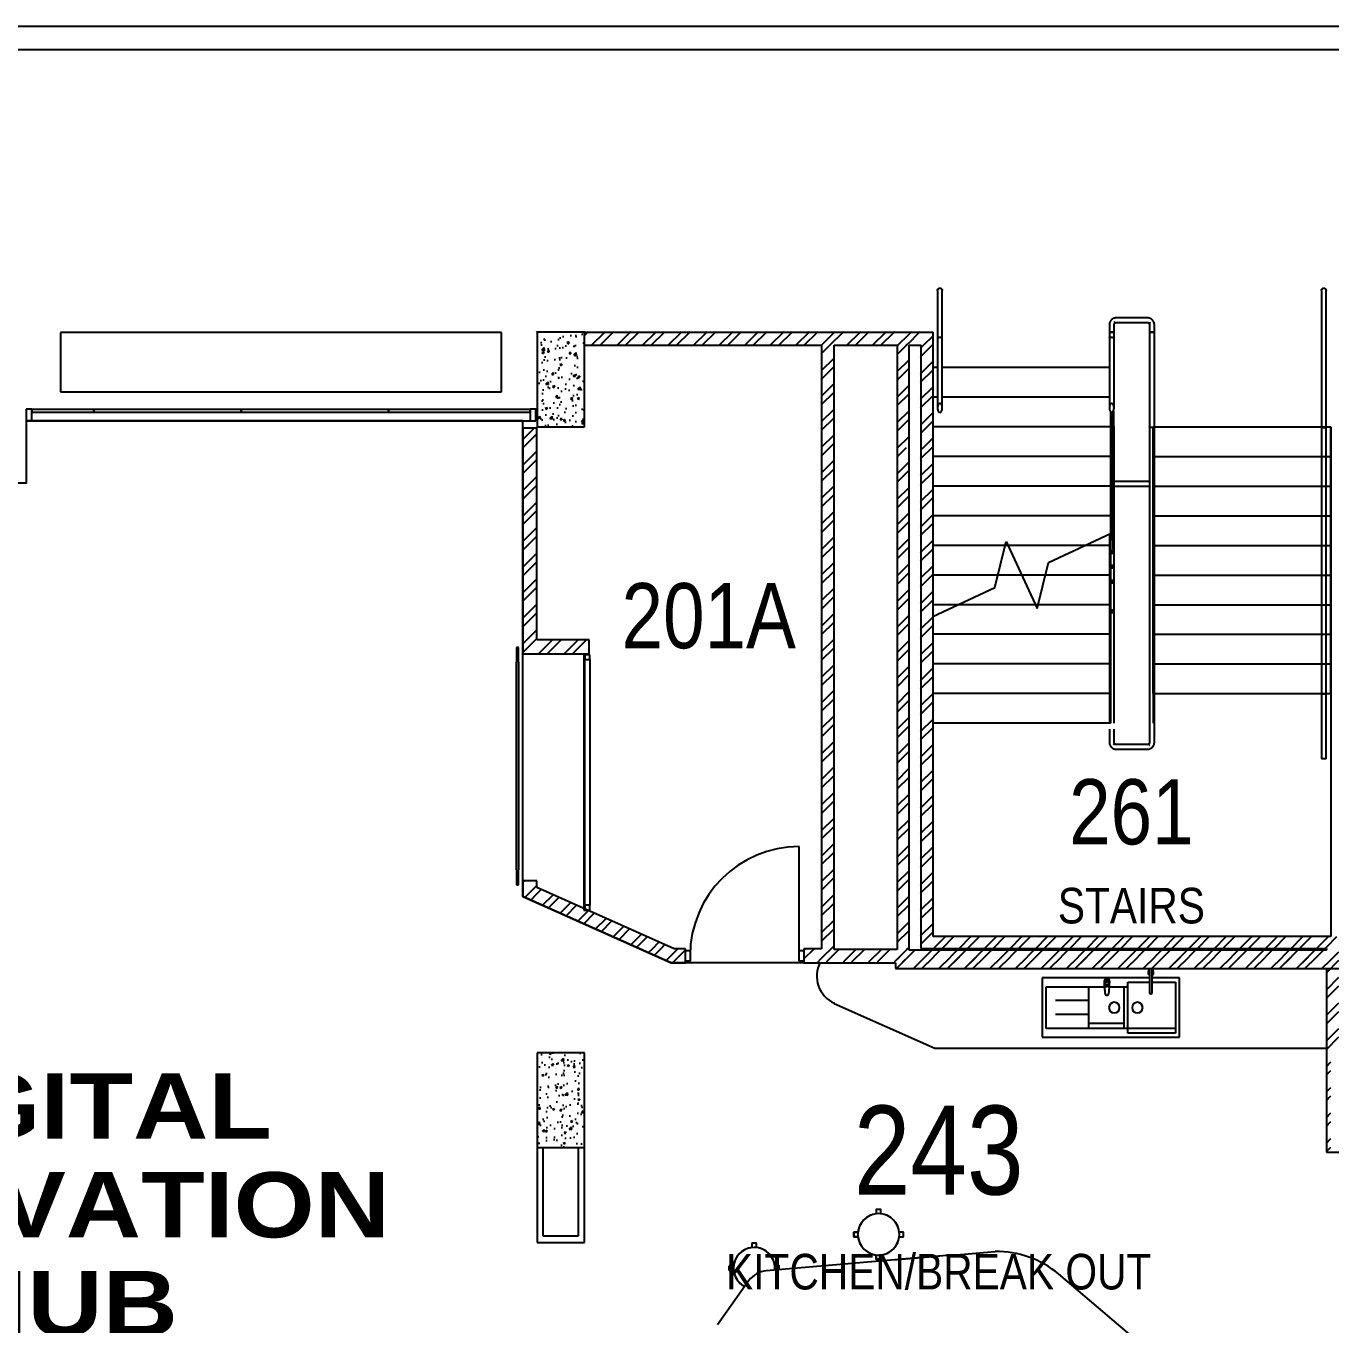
# Model space of a CAD drawing. Extents: x 6433 to 75181, y -2986 to 56414.
# Drawn here: x 28351 to 39363, y 42989 to 53944 of the extents above; entities that cross this region are included whole.
import ezdxf

# ---------------------------------------------------------------- set-up
doc = ezdxf.new("R2010")
doc.units = 0
doc.header["$MEASUREMENT"] = 0
for name, color, linetype in [('A-Column__Concrete', 7, 'CONTINUOUS'), ('A-Door', 160, 'CONTINUOUS'), ('A-Furniture', 252, 'CONTINUOUS'), ('A-General', 1, 'CONTINUOUS'), ('A-Hatch__Brick', 2, 'CONTINUOUS'), ('A-Hatch__Concrete', 252, 'CONTINUOUS'), ('A-Joinery__Built-In', 2, 'CONTINUOUS'), ('A-Stairs', 4, 'CONTINUOUS'), ('A-Text__Primary Room', 6, 'CONTINUOUS'), ('A-Wall__Brick', 6, 'CONTINUOUS'), ('A-Wall__Stud', 90, 'CONTINUOUS'), ('A-Window', 4, 'CONTINUOUS'), ('H-Fixtures__Sink', 4, 'CONTINUOUS')]:
    doc.layers.add(name, color=color, linetype=linetype)
doc.styles.add('Arial Narrow', font='ARIALN.TTF', dxfattribs={"height": 750})
doc.styles.add('MtXpl_Arial_Black', font='')
doc.styles.get('MtXpl_Arial_Black').set_extended_font_data('Arial Black')
pattern_1 = [(45, (8381.06, 65736.02), (-107.7631, 107.7631), []), (45, (8452.9, 65736.02), (-107.7631, 107.7631), [])]
pattern_2 = [(50, (8381.06, 65736.02), (182.1847, -15.9391), [19.05, -209.55]), (355, (8381.06, 65736.02), (-35.2434, 191.0568), [15.24, -167.6406]), (100.45144, (8396.24, 65734.7), (146.9412, 175.11775), [16.19, -178.0902]), (46.1842, (8381.06, 65786.82), (271.079, -42.0423), [28.575, -314.325]), (96.6356, (8403.65, 65783.32), (237.4041, 247.4261), [24.285, -267.1356]), (351.1842, (8381.06, 65786.82), (237.4041, 247.4261), [22.86, -251.4597]), (21, (8406.46, 65774.12), (151.6144, -102.2652), [19.05, -209.55]), (326, (8406.46, 65774.12), (61.802, 184.188), [15.24, -167.64]), (71.45144, (8419.1, 65765.6), (213.4164, 81.9228), [16.19, -178.0899]), (37.5, (8381.06, 65736.02), (3.0886, 84.55504), [0, -165.608, 0, -170.18, 0, -168.275]), (7.5, (8381.06, 65736.02), (66.81966, 100.18057), [0, -97.028, 0, -161.798, 0, -64.135]), (327.5, (8324.416, 65736.02), (135.5906, -5.72874), [0, -63.5, 0, -198.12, 0, -262.89]), (317.5, (8299.02, 65736.02), (148.1292, 25.4265), [0, -82.55, 0, -131.572, 0, -186.69])]

msp = doc.modelspace()

# ---------------------------------------------------------------- hatches: boundary and pattern name
at = {"layer": 'A-Hatch__Brick'}
h = msp.add_hatch(dxfattribs=at)
h.set_pattern_fill('ANSI32', color=256, scale=16, style=0)
h.set_pattern_definition(pattern_1)
h.paths.add_polyline_path([(36003, 51369), (32651, 51369), (32651, 51364), (36003, 51364)])
h = msp.add_hatch(dxfattribs=at)
h.set_pattern_fill('ANSI32', color=256, scale=16, style=0)
h.set_pattern_definition(pattern_1)
h.paths.add_polyline_path([(35800, 51364), (33063, 51364), (33063, 51252), (35800, 51252), (35800, 51357)])
h = msp.add_hatch(dxfattribs=at)
h.set_pattern_fill('ANSI32', color=256, scale=16, style=0)
h.set_pattern_definition(pattern_1)
h.paths.add_polyline_path([(36005, 51357), (35800, 51357), (35800, 51252), (36005, 51252), (36005, 51270)])
h = msp.add_hatch(dxfattribs=at)
h.set_pattern_fill('ANSI32', color=256, scale=16, style=0)
h.set_pattern_definition(pattern_1)
h.paths.add_polyline_path([(35170, 46050), (35170, 51252), (35065, 51252), (35065, 46050), (35069, 46050)])
h = msp.add_hatch(dxfattribs=at)
h.set_pattern_fill('ANSI32', color=256, scale=16, style=0)
h.set_pattern_definition(pattern_1)
h.paths.add_polyline_path([(35803, 46244), (35801, 50311), (35796, 50314), (35783, 50334), (35777, 50351), (35775, 50364), (35781, 50389), (35785, 50399), (35803, 50425), (35803, 51252), (35800, 51252), (35703, 51252), (35703, 46155), (35803, 46155)])
h = msp.add_hatch(dxfattribs=at)
h.set_pattern_fill('ANSI32', color=256, scale=16, style=0)
h.set_pattern_definition(pattern_1)
h.paths.add_polyline_path([(36005, 46264), (36005, 48965), (36003, 48964), (36003, 49064), (36005, 49064), (36005, 51252), (35900, 51252), (35901, 50405), (35906, 50399), (35914, 50377), (35915, 50364), (35910, 50339), (35901, 50323), (35900, 50322), (35900, 46264), (35905, 46264)])
h = msp.add_hatch(dxfattribs=at)
h.set_pattern_fill('ANSI32', color=256, scale=16, style=0)
h.set_pattern_definition(pattern_1)
h.paths.add_polyline_path([(32662, 50553), (32544, 50553), (32544, 48650), (32662, 48650), (32662, 48768)])
h.paths.add_polyline_path([(32662, 46678), (32662, 46735), (32544, 46735), (32544, 46601), (32662, 46549)])
h = msp.add_hatch(dxfattribs=at)
h.set_pattern_fill('ANSI32', color=256, scale=16, style=0)
h.set_pattern_definition(pattern_1)
h.paths.add_polyline_path([(33104, 48768), (32662, 48768), (32662, 48650), (33104, 48650), (33104, 48757)])
h = msp.add_hatch(dxfattribs=at)
h.set_pattern_fill('ANSI32', color=256, scale=16, style=0)
h.set_pattern_definition(pattern_1)
h.paths.add_polyline_path([(33821, 46162), (32662, 46678), (32662, 46549), (33531, 46162), (33562, 46162)])
h = msp.add_hatch(dxfattribs=at)
h.set_pattern_fill('ANSI32', color=256, scale=16, style=0)
h.set_pattern_definition(pattern_1)
h.paths.add_polyline_path([(39325, 46264), (35905, 46264), (35905, 46164), (39325, 46164), (39325, 46244)])
h = msp.add_hatch(dxfattribs=at)
h.set_pattern_fill('ANSI32', color=256, scale=16, style=0)
h.set_pattern_definition(pattern_1)
h.paths.add_polyline_path([(39430, 46264), (39325, 46264), (39325, 44446), (39430, 44446), (39430, 44484), (39363, 44484), (39363, 45284), (39430, 45284), (39430, 46244)])
h = msp.add_hatch(dxfattribs=at)
h.set_pattern_fill('ANSI32', color=256, scale=16, style=0)
h.set_pattern_definition(pattern_1)
h.paths.add_polyline_path([(35065, 46162), (34915, 46162), (34915, 46044), (35065, 46044), (35065, 46050)])
h.paths.add_polyline_path([(33915, 46044), (33915, 46162), (33531, 46162), (33796, 46044)])
h = msp.add_hatch(dxfattribs=at)
h.set_pattern_fill('ANSI32', color=256, scale=16, style=0)
h.set_pattern_definition(pattern_1)
h.paths.add_polyline_path([(35803, 46155), (35170, 46155), (35170, 46050), (35803, 46050), (35803, 46149)])
h = msp.add_hatch(dxfattribs=at)
h.set_pattern_fill('ANSI32', color=256, scale=16, style=0)
h.set_pattern_definition(pattern_1)
h.paths.add_polyline_path([(39325, 46044), (39325, 46149), (35803, 46149), (35803, 46044), (39214, 46044)])
h = msp.add_hatch(dxfattribs=at)
h.set_pattern_fill('ANSI32', color=256, scale=16, style=0)
h.set_pattern_definition(pattern_1)
h.paths.add_polyline_path([(39363, 46094), (35689, 46094), (35689, 45994), (39363, 45994)])
at = {"layer": 'A-Hatch__Concrete'}
h = msp.add_hatch(dxfattribs=at)
h.set_pattern_fill('AR-CONC', color=256, style=0)
h.set_pattern_definition(pattern_2)
h.paths.add_polyline_path([(33063, 50564), (33063, 51364), (32663, 51364), (32663, 50564)])
h = msp.add_hatch(dxfattribs=at)
h.set_pattern_fill('AR-CONC', color=256, style=0)
h.set_pattern_definition(pattern_2)
h.paths.add_polyline_path([(33063, 44484), (33063, 45284), (32663, 45284), (32663, 44484)])
at = {"layer": 'A-Stairs'}
msp.add_hatch(color=256, dxfattribs=at).paths.add_polyline_path([(37523, 50374), (37523, 50394), (37503, 50394), (37503, 50374)])

# ---------------------------------------------------------------- linework, layer by layer
at = {"layer": 'A-Column__Concrete'}
for p, q in [((33063, 51364), (32663, 51364)), ((32663, 51364), (32663, 50564)), ((33063, 51364), (32663, 51364)), ((32663, 51364), (32663, 50564)), ((33063, 50564), (33063, 51364)), ((33063, 50564), (33063, 51364)), ((32663, 50564), (33063, 50564)), ((32663, 50564), (33063, 50564)), ((33063, 45284), (32663, 45284)), ((32663, 45284), (32663, 44484)), ((33063, 44484), (33063, 45284)), ((32663, 44484), (33063, 44484))]:
    msp.add_line(p, q, dxfattribs=at)
at = {"layer": 'A-Door'}
for p, q in [((34875, 46104), (34875, 47024)), ((33915, 46148), (33955, 46148)), ((33955, 46148), (33955, 46058)), ((34875, 46148), (34915, 46148)), ((34875, 46058), (34875, 46148)), ((33955, 46058), (33915, 46058)), ((34915, 46058), (34875, 46058))]:
    msp.add_line(p, q, dxfattribs=at)
at = {"layer": 'A-Door', "flags": 128}
msp.add_lwpolyline([(34915, 46044), (33796, 46044), (32544, 46601), (32544, 50614), (28351, 50614), (28351, 50089), (27279, 50089), (23480, 43905), (23684, 42748), (24438, 42745), (24556, 42748, 0.12836), (25465, 39589, 0.094896), (27087, 37756, 0.121017), (29926, 36501)], format="xyb", dxfattribs=at)
at = {"layer": 'A-Door'}
msp.add_arc((34875, 46104), 920, 90, 180, dxfattribs=at)
at = {"layer": 'A-Furniture'}
for p, q in [((28642, 51359), (28642, 50859)), ((32363, 51359), (28642, 51359)), ((32363, 50859), (32363, 51359)), ((28642, 50859), (32363, 50859)), ((35566, 43962), (35526, 43962)), ((35526, 43962), (35526, 43926)), ((35526, 43960), (35526, 43926)), ((35564, 43962), (35528, 43962)), ((35566, 43926), (35566, 43962)), ((35566, 43926), (35566, 43960)), ((35372, 43772), (35336, 43772)), ((35336, 43772), (35336, 43732)), ((35336, 43734), (35336, 43770)), ((35336, 43732), (35372, 43732)), ((35338, 43772), (35372, 43772)), ((35372, 43732), (35338, 43732)), ((35756, 43772), (35719, 43772)), ((35753, 43772), (35719, 43772)), ((35719, 43732), (35756, 43732)), ((35719, 43732), (35753, 43732)), ((35755, 43734), (35755, 43770)), ((35756, 43732), (35756, 43772)), ((34516, 43677), (34476, 43677)), ((34476, 43677), (34476, 43641)), ((34476, 43675), (34476, 43641)), ((34514, 43677), (34478, 43677)), ((34516, 43641), (34516, 43677)), ((34516, 43641), (34516, 43675)), ((35526, 43578), (35526, 43542)), ((35526, 43544), (35526, 43578)), ((35526, 43542), (35566, 43542)), ((35564, 43542), (35528, 43542)), ((35566, 43542), (35566, 43578)), ((35566, 43578), (35566, 43544)), ((34322, 43487), (34286, 43487)), ((34286, 43487), (34286, 43447)), ((34286, 43449), (34286, 43485)), ((34286, 43447), (34322, 43447)), ((34288, 43487), (34322, 43487)), ((34322, 43447), (34288, 43447)), ((34706, 43487), (34670, 43487)), ((34704, 43487), (34670, 43487)), ((34706, 43455), (34706, 43487)), ((34706, 43455), (34706, 43485))]:
    msp.add_line(p, q, dxfattribs=at)
for centre, radius, start, end in [((35528, 43960), 2, 90, 180), ((35564, 43960), 2, 0, 90), ((35546, 43752), 175, 90, 270), ((35546, 43752), 175, 96.5624, 173.4485), ((35546, 43752), 175, 270, 90), ((35546, 43752), 175, 6.5624, 83.4376), ((35338, 43770), 2, 90, 180), ((35338, 43734), 2, 180, 270), ((35546, 43752), 175, 186.5624, 263.4376), ((35546, 43752), 175, 276.5624, 353.4267), ((35753, 43770), 2, 0, 90), ((35753, 43734), 2, 270, 0), ((34496, 43467), 175, 90, 242.7599), ((34496, 43467), 175, 96.5624, 173.4485), ((34478, 43675), 2, 90, 180), ((34496, 43467), 175, 354.744, 90), ((34514, 43675), 2, 0, 90), ((34496, 43467), 175, 6.5624, 83.4376), ((35528, 43544), 2, 180, 270), ((35564, 43544), 2, 270, 0), ((34288, 43485), 2, 90, 180), ((34288, 43449), 2, 180, 270), ((34496, 43467), 175, 186.5624, 242.8111), ((34704, 43485), 2, 0, 90)]:
    msp.add_arc(centre, radius, start, end, dxfattribs=at)
at = {"layer": 'A-Joinery__Built-In'}
for p, q in [((35172, 45701), (36019, 45324)), ((36019, 45324), (39325, 45324)), ((36171, 43578), (36529, 43608)), ((35684, 43537), (34598, 43446)), ((38608, 42113), (37063, 43418)), ((34452, 43362), (34186, 42989))]:
    msp.add_line(p, q, dxfattribs=at)
for centre, radius, start, end in [((35274, 45930), 250, 152.7738, 246), ((36547, 42807), 800, 49.8048, 91.2688), ((34615, 43246), 200, 94.8048, 144.6096)]:
    msp.add_arc(centre, radius, start, end, dxfattribs=at)
msp.add_open_spline([(36171, 43578), (36130, 43574), (36077, 43570), (36018, 43565), (35979, 43562), (35942, 43559), (35908, 43556), (35883, 43554), (35864, 43552), (35852, 43551), (35844, 43550), (35838, 43550), (35832, 43549), (35825, 43549), (35817, 43548), (35806, 43547), (35797, 43546), (35791, 43546), (35787, 43546), (35784, 43545), (35782, 43545), (35779, 43545), (35776, 43545), (35773, 43544), (35769, 43544), (35763, 43544), (35752, 43543), (35731, 43541), (35706, 43539), (35684, 43537)], degree=3, knots=[-1.223283, -1.223283, -1.223283, -1.223283, -1.070372, -0.993917, -0.917462, -0.841007, -0.764552, -0.688096, -0.649869, -0.611641, -0.592527, -0.573414, -0.5543, -0.535186, -0.496959, -0.458731, -0.382276, -0.344048, -0.324934, -0.305821, -0.286707, -0.267593, -0.248479, -0.229365, -0.191138, -0.15291, -0.114683, -0.076455, 0, 0, 0, 0], dxfattribs=at)
at = {"layer": 'A-Stairs'}
for p, q in [((36043, 51713), (36043, 51614)), ((36083, 51614), (36083, 51713)), ((39283, 51713), (39283, 51614)), ((39323, 51614), (39323, 51713)), ((36043, 51614), (36043, 51314)), ((36083, 51314), (36083, 51614)), ((39283, 51614), (39283, 50564)), ((39323, 50564), (39323, 51614)), ((37493, 51424), (37493, 51364)), ((37533, 51364), (37533, 51424)), ((37813, 51484), (37553, 51484)), ((37553, 51444), (37813, 51444)), ((37833, 51424), (37833, 51364)), ((37873, 51364), (37873, 51424)), ((36043, 51314), (36043, 50724)), ((36083, 50724), (36083, 51314)), ((37493, 51364), (37493, 51314)), ((37493, 51364), (37513, 51364)), ((37533, 51364), (37493, 51364)), ((37493, 51314), (37493, 50724)), ((37513, 51364), (37533, 51364)), ((37533, 51314), (37533, 51364)), ((37533, 50724), (37533, 51314)), ((37833, 51364), (37833, 50564)), ((37833, 51364), (37853, 51364)), ((37873, 51364), (37833, 51364)), ((37853, 51364), (37873, 51364)), ((37873, 50564), (37873, 51364)), ((36044, 51064), (36005, 51064)), ((36044, 51064), (36005, 51064)), ((37494, 51064), (36082, 51064)), ((37494, 51064), (36082, 51064)), ((36043, 50814), (36005, 50814)), ((36043, 50814), (36005, 50814)), ((37493, 50814), (36083, 50814)), ((37493, 50814), (36083, 50814)), ((37503, 50692), (37503, 50564)), ((37523, 50644), (37523, 50692)), ((37528, 50700), (37528, 49608)), ((37503, 50564), (36005, 50564)), ((37503, 50564), (36005, 50564)), ((37523, 50644), (37503, 50644)), ((37503, 50644), (37503, 50624)), ((37503, 50624), (37523, 50624)), ((37503, 50564), (37503, 50314)), ((37523, 50624), (37523, 50644)), ((37523, 50519), (37523, 50624)), ((37533, 48064), (37533, 50568)), ((37833, 50564), (37833, 48314)), ((37863, 50564), (39363, 50564)), ((37863, 48314), (37863, 50564)), ((37873, 50564), (39283, 50564)), ((37873, 48314), (37873, 50564)), ((39283, 50564), (39283, 48314)), ((39323, 48314), (39323, 50564)), ((39363, 48314), (39363, 50564)), ((37523, 50519), (37503, 50519)), ((37503, 50519), (37503, 50499)), ((37503, 50499), (37523, 50499)), ((37523, 50499), (37523, 50519)), ((37523, 50394), (37523, 50499)), ((37523, 50394), (37503, 50394)), ((37503, 50394), (37503, 50374)), ((37503, 50374), (37523, 50374)), ((37523, 50374), (37523, 50394)), ((37523, 50269), (37523, 50374)), ((37503, 50314), (36005, 50314)), ((37503, 50314), (36005, 50314)), ((37503, 50314), (37503, 50064)), ((37523, 50269), (37503, 50269)), ((37503, 50269), (37503, 50249)), ((37503, 50249), (37523, 50249)), ((37523, 50249), (37523, 50269)), ((37523, 50144), (37523, 50249)), ((37863, 50314), (39363, 50314)), ((37863, 50314), (39363, 50314)), ((37873, 50314), (39283, 50314)), ((37873, 50314), (39283, 50314)), ((39323, 50314), (39363, 50314)), ((39323, 50314), (39363, 50314)), ((37523, 50144), (37503, 50144)), ((37503, 50144), (37503, 50124)), ((37503, 50124), (37523, 50124)), ((37523, 50124), (37523, 50144)), ((37523, 50019), (37523, 50124)), ((37598, 50104), (37532, 50104)), ((37833, 50104), (37622, 50104)), ((37503, 50064), (36005, 50064)), ((37503, 50064), (36005, 50064)), ((37503, 50064), (37503, 49814)), ((37523, 50019), (37503, 50019)), ((37503, 50019), (37503, 49999)), ((37503, 49999), (37523, 49999)), ((37523, 49999), (37523, 50019)), ((37523, 49894), (37523, 49999)), ((37532, 50064), (37598, 50064)), ((37622, 50064), (37833, 50064)), ((37863, 50064), (39363, 50064)), ((37863, 50064), (39363, 50064)), ((37873, 50064), (39283, 50064)), ((37873, 50064), (39283, 50064)), ((39323, 50064), (39363, 50064)), ((39323, 50064), (39363, 50064)), ((37523, 49894), (37503, 49894)), ((37503, 49894), (37503, 49874)), ((37523, 49874), (37523, 49894)), ((37503, 49814), (36005, 49814)), ((37503, 49814), (36005, 49814)), ((37503, 49874), (37523, 49874)), ((37503, 49814), (37503, 49664)), ((37523, 49769), (37523, 49874)), ((37863, 49814), (39363, 49814)), ((37863, 49814), (39363, 49814)), ((37872, 49814), (39284, 49814)), ((37872, 49814), (39284, 49814)), ((39322, 49814), (39363, 49814)), ((39322, 49814), (39363, 49814)), ((36979, 49420), (37503, 49664)), ((37523, 49769), (37503, 49769)), ((37503, 49769), (37503, 49749)), ((37503, 49749), (37523, 49749)), ((37503, 49664), (37503, 48064)), ((37523, 49749), (37523, 49769)), ((37523, 49644), (37523, 49749)), ((36613, 49564), (36005, 49564)), ((36613, 49564), (36005, 49564)), ((36526, 49208), (36621, 49597)), ((36636, 49564), (36613, 49564)), ((36636, 49564), (36613, 49564)), ((36636, 49564), (36613, 49564)), ((36636, 49564), (36613, 49564)), ((36621, 49597), (36885, 49031)), ((37289, 49564), (36636, 49564)), ((37289, 49564), (36636, 49564)), ((37503, 49564), (37289, 49564)), ((37503, 49564), (37289, 49564)), ((37494, 49564), (37289, 49564)), ((37494, 49564), (37289, 49564)), ((37493, 49659), (37493, 48064)), ((37523, 49644), (37503, 49644)), ((37503, 49644), (37503, 49624)), ((37503, 49624), (37523, 49624)), ((37523, 49624), (37523, 49644)), ((37523, 49608), (37523, 49624)), ((37528, 49608), (37523, 49608)), ((37523, 49608), (37523, 49533)), ((37528, 49533), (37528, 49608)), ((37863, 49564), (39363, 49564)), ((37863, 49564), (39363, 49564)), ((37872, 49564), (39284, 49564)), ((37872, 49564), (39284, 49564)), ((39322, 49564), (39363, 49564)), ((39322, 49564), (39363, 49564)), ((37523, 49519), (37503, 49519)), ((37503, 49519), (37503, 49499)), ((37503, 49499), (37523, 49499)), ((37523, 49533), (37528, 49533)), ((37523, 49499), (37523, 49519)), ((36885, 49031), (36979, 49420)), ((37523, 49394), (37503, 49394)), ((37503, 49394), (37503, 49374)), ((37503, 49374), (37523, 49374)), ((37523, 49374), (37523, 49394)), ((36552, 49314), (36005, 49314)), ((36552, 49314), (36005, 49314)), ((36753, 49314), (36552, 49314)), ((36753, 49314), (36552, 49314)), ((36753, 49314), (36552, 49314)), ((36753, 49314), (36552, 49314)), ((36954, 49314), (36753, 49314)), ((36954, 49314), (36753, 49314)), ((37503, 49314), (36954, 49314)), ((37503, 49314), (36954, 49314)), ((37494, 49314), (36954, 49314)), ((37494, 49314), (36954, 49314)), ((37523, 49269), (37503, 49269)), ((37503, 49269), (37503, 49249)), ((37503, 49249), (37523, 49249)), ((37523, 49249), (37523, 49269)), ((37863, 49314), (39363, 49314)), ((37863, 49314), (39363, 49314)), ((37872, 49314), (39284, 49314)), ((37872, 49314), (39284, 49314)), ((39322, 49314), (39363, 49314)), ((39322, 49314), (39363, 49314)), ((36003, 48964), (36526, 49208)), ((36217, 49064), (36003, 49064)), ((36217, 49064), (36003, 49064)), ((36869, 49064), (36217, 49064)), ((36869, 49064), (36217, 49064)), ((36869, 49064), (36217, 49064)), ((36869, 49064), (36217, 49064)), ((36893, 49064), (36869, 49064)), ((36893, 49064), (36869, 49064)), ((37503, 49064), (36893, 49064)), ((37503, 49064), (36893, 49064)), ((37493, 49064), (36893, 49064)), ((37493, 49064), (36893, 49064)), ((37523, 49019), (37503, 49019)), ((37503, 49019), (37503, 48999)), ((37523, 48999), (37523, 49019)), ((37863, 49064), (39363, 49064)), ((37863, 49064), (39363, 49064)), ((37872, 49064), (39284, 49064)), ((37872, 49064), (39284, 49064)), ((39322, 49064), (39363, 49064)), ((39322, 49064), (39363, 49064)), ((37503, 48999), (37523, 48999)), ((37503, 48814), (36003, 48814)), ((37503, 48814), (36003, 48814)), ((37493, 48814), (36005, 48814)), ((37493, 48814), (36005, 48814)), ((37863, 48814), (39363, 48814)), ((37863, 48814), (39363, 48814)), ((37873, 48814), (39283, 48814)), ((37873, 48814), (39283, 48814)), ((39323, 48814), (39363, 48814)), ((39323, 48814), (39363, 48814)), ((37503, 48564), (36003, 48564)), ((37503, 48564), (36003, 48564)), ((37493, 48564), (36005, 48564)), ((37493, 48564), (36005, 48564)), ((37863, 48564), (39363, 48564)), ((37863, 48564), (39363, 48564)), ((37873, 48564), (39283, 48564)), ((37873, 48564), (39283, 48564)), ((39323, 48564), (39363, 48564)), ((39323, 48564), (39363, 48564)), ((37503, 48314), (36003, 48314)), ((37503, 48314), (36003, 48314)), ((37493, 48314), (36005, 48314)), ((37493, 48314), (36005, 48314)), ((37833, 48314), (37833, 48064)), ((37863, 48314), (37863, 48064)), ((37863, 48314), (39363, 48314)), ((37873, 48314), (39283, 48314)), ((37873, 48064), (37873, 48314)), ((39283, 48314), (39283, 47764)), ((39323, 48314), (39363, 48314)), ((39323, 47764), (39323, 48314)), ((37503, 48064), (36003, 48064)), ((37503, 48064), (36003, 48064)), ((37493, 48064), (36005, 48064)), ((37493, 48014), (37493, 47904)), ((37533, 47904), (37533, 48014)), ((37833, 48064), (37833, 47904)), ((37873, 47904), (37873, 48064)), ((37813, 47884), (37553, 47884)), ((37553, 47844), (37813, 47844)), ((39303, 47764), (39283, 47764)), ((39323, 47764), (39303, 47764))]:
    msp.add_line(p, q, dxfattribs=at)
at = {"layer": 'A-Stairs', "flags": 128}
for points in [[(36043, 51714), (36043, 51715), (36043, 51715), (36043, 51716), (36043, 51717), (36043, 51718), (36043, 51719), (36044, 51719), (36044, 51720), (36044, 51721), (36044, 51722), (36045, 51722), (36045, 51723), (36045, 51724), (36046, 51725), (36046, 51725), (36047, 51726), (36047, 51726), (36048, 51727), (36048, 51728), (36049, 51728), (36049, 51729), (36050, 51729), (36051, 51730), (36051, 51730), (36052, 51731), (36053, 51731), (36053, 51732), (36054, 51732), (36055, 51732), (36056, 51733), (36056, 51733), (36057, 51733), (36058, 51733), (36059, 51733), (36059, 51734), (36060, 51734), (36061, 51734), (36062, 51734), (36063, 51734), (36063, 51734)], [(36043, 51713), (36043, 51714), (36043, 51714), (36043, 51714)], [(36043, 51714), (36043, 51714), (36043, 51714), (36043, 51713), (36043, 51713), (36043, 51712), (36043, 51711), (36043, 51710), (36043, 51709), (36043, 51707), (36043, 51706), (36043, 51704), (36043, 51703), (36043, 51701), (36043, 51699), (36043, 51696), (36043, 51694), (36043, 51692), (36043, 51689), (36043, 51686), (36043, 51684), (36043, 51681), (36043, 51678), (36043, 51674), (36043, 51671), (36043, 51668), (36043, 51665), (36043, 51661), (36043, 51657), (36043, 51654), (36043, 51650), (36043, 51646), (36043, 51643), (36043, 51639), (36043, 51635), (36043, 51631), (36043, 51627), (36043, 51623), (36043, 51619), (36043, 51615), (36043, 51614)], [(36063, 51734), (36064, 51734), (36064, 51734), (36065, 51734), (36066, 51734), (36067, 51733), (36068, 51733), (36068, 51733), (36069, 51733), (36070, 51733), (36071, 51732), (36071, 51732), (36072, 51732), (36073, 51731), (36073, 51731), (36074, 51730), (36075, 51730), (36075, 51729), (36076, 51729), (36077, 51728), (36077, 51728), (36078, 51727), (36078, 51727), (36079, 51726), (36079, 51725), (36080, 51725), (36080, 51724), (36080, 51723), (36081, 51723), (36081, 51722), (36081, 51721), (36082, 51720), (36082, 51720), (36082, 51719), (36082, 51718), (36083, 51717), (36083, 51716), (36083, 51716), (36083, 51715), (36083, 51714), (36083, 51714)], [(36083, 51614), (36083, 51618), (36083, 51622), (36083, 51626), (36083, 51630), (36083, 51634), (36083, 51638), (36083, 51642), (36083, 51645), (36083, 51649), (36083, 51653), (36083, 51656), (36083, 51660), (36083, 51664), (36083, 51667), (36083, 51670), (36083, 51674), (36083, 51677), (36083, 51680), (36083, 51683), (36083, 51686), (36083, 51688), (36083, 51691), (36083, 51693), (36083, 51696), (36083, 51698), (36083, 51700), (36083, 51702), (36083, 51704), (36083, 51706), (36083, 51707), (36083, 51708), (36083, 51710), (36083, 51711), (36083, 51712), (36083, 51712), (36083, 51713), (36083, 51713), (36083, 51714), (36083, 51714), (36083, 51714)], [(36083, 51714), (36083, 51714), (36083, 51714), (36083, 51713)], [(39283, 51714), (39283, 51715), (39283, 51715), (39283, 51716), (39283, 51717), (39283, 51718), (39283, 51719), (39284, 51719), (39284, 51720), (39284, 51721), (39284, 51722), (39285, 51722), (39285, 51723), (39285, 51724), (39286, 51725), (39286, 51725), (39287, 51726), (39287, 51726), (39288, 51727), (39288, 51728), (39289, 51728), (39289, 51729), (39290, 51729), (39291, 51730), (39291, 51730), (39292, 51731), (39293, 51731), (39293, 51732), (39294, 51732), (39295, 51732), (39296, 51733), (39296, 51733), (39297, 51733), (39298, 51733), (39299, 51733), (39299, 51734), (39300, 51734), (39301, 51734), (39302, 51734), (39303, 51734), (39303, 51734)], [(39283, 51713), (39283, 51714), (39283, 51714), (39283, 51714)], [(39283, 51714), (39283, 51714), (39283, 51714), (39283, 51713), (39283, 51713), (39283, 51712), (39283, 51711), (39283, 51710), (39283, 51709), (39283, 51707), (39283, 51706), (39283, 51704), (39283, 51703), (39283, 51701), (39283, 51699), (39283, 51696), (39283, 51694), (39283, 51692), (39283, 51689), (39283, 51686), (39283, 51684), (39283, 51681), (39283, 51678), (39283, 51674), (39283, 51671), (39283, 51668), (39283, 51665), (39283, 51661), (39283, 51657), (39283, 51654), (39283, 51650), (39283, 51646), (39283, 51643), (39283, 51639), (39283, 51635), (39283, 51631), (39283, 51627), (39283, 51623), (39283, 51619), (39283, 51615), (39283, 51614)], [(39303, 51734), (39304, 51734), (39304, 51734), (39305, 51734), (39306, 51734), (39307, 51733), (39308, 51733), (39308, 51733), (39309, 51733), (39310, 51733), (39311, 51732), (39311, 51732), (39312, 51732), (39313, 51731), (39313, 51731), (39314, 51730), (39315, 51730), (39315, 51729), (39316, 51729), (39317, 51728), (39317, 51728), (39318, 51727), (39318, 51727), (39319, 51726), (39319, 51725), (39320, 51725), (39320, 51724), (39320, 51723), (39321, 51723), (39321, 51722), (39321, 51721), (39322, 51720), (39322, 51720), (39322, 51719), (39322, 51718), (39323, 51717), (39323, 51716), (39323, 51716), (39323, 51715), (39323, 51714), (39323, 51714)], [(39323, 51614), (39323, 51618), (39323, 51622), (39323, 51626), (39323, 51630), (39323, 51634), (39323, 51638), (39323, 51642), (39323, 51645), (39323, 51649), (39323, 51653), (39323, 51656), (39323, 51660), (39323, 51664), (39323, 51667), (39323, 51670), (39323, 51674), (39323, 51677), (39323, 51680), (39323, 51683), (39323, 51686), (39323, 51688), (39323, 51691), (39323, 51693), (39323, 51696), (39323, 51698), (39323, 51700), (39323, 51702), (39323, 51704), (39323, 51706), (39323, 51707), (39323, 51708), (39323, 51710), (39323, 51711), (39323, 51712), (39323, 51712), (39323, 51713), (39323, 51713), (39323, 51714), (39323, 51714), (39323, 51714)], [(39323, 51714), (39323, 51714), (39323, 51714), (39323, 51713)], [(37553, 51484), (37550, 51484), (37548, 51484), (37546, 51483), (37543, 51483), (37541, 51483), (37539, 51482), (37536, 51482), (37534, 51481), (37532, 51480), (37529, 51479), (37527, 51478), (37525, 51477), (37523, 51476), (37521, 51475), (37519, 51473), (37517, 51472), (37515, 51471), (37513, 51469), (37512, 51467), (37510, 51466), (37508, 51464), (37507, 51462), (37505, 51460), (37504, 51458), (37502, 51456), (37501, 51454), (37500, 51452), (37499, 51450), (37498, 51448), (37497, 51446), (37496, 51443), (37495, 51441), (37495, 51439), (37494, 51436), (37494, 51434), (37493, 51432), (37493, 51429), (37493, 51427), (37493, 51425), (37493, 51424)], [(37533, 51424), (37533, 51425), (37533, 51425), (37533, 51426), (37533, 51427), (37533, 51428), (37533, 51429), (37534, 51429), (37534, 51430), (37534, 51431), (37534, 51432), (37535, 51432), (37535, 51433), (37535, 51434), (37536, 51435), (37536, 51435), (37537, 51436), (37537, 51436), (37538, 51437), (37538, 51438), (37539, 51438), (37539, 51439), (37540, 51439), (37541, 51440), (37541, 51440), (37542, 51441), (37543, 51441), (37543, 51442), (37544, 51442), (37545, 51442), (37546, 51443), (37546, 51443), (37547, 51443), (37548, 51443), (37549, 51443), (37549, 51444), (37550, 51444), (37551, 51444), (37552, 51444), (37553, 51444), (37553, 51444)], [(37873, 51424), (37873, 51426), (37873, 51429), (37872, 51431), (37872, 51433), (37872, 51436), (37871, 51438), (37871, 51440), (37870, 51443), (37869, 51445), (37868, 51447), (37867, 51449), (37866, 51452), (37865, 51454), (37864, 51456), (37862, 51458), (37861, 51460), (37859, 51462), (37858, 51463), (37856, 51465), (37855, 51467), (37853, 51469), (37851, 51470), (37849, 51472), (37847, 51473), (37845, 51474), (37843, 51476), (37841, 51477), (37839, 51478), (37837, 51479), (37835, 51480), (37832, 51481), (37830, 51481), (37828, 51482), (37825, 51483), (37823, 51483), (37821, 51483), (37818, 51484), (37816, 51484), (37813, 51484), (37813, 51484)], [(37813, 51444), (37814, 51444), (37814, 51444), (37815, 51444), (37816, 51444), (37817, 51443), (37818, 51443), (37818, 51443), (37819, 51443), (37820, 51443), (37821, 51442), (37821, 51442), (37822, 51442), (37823, 51441), (37823, 51441), (37824, 51440), (37825, 51440), (37825, 51439), (37826, 51439), (37827, 51438), (37827, 51438), (37828, 51437), (37828, 51437), (37829, 51436), (37829, 51435), (37830, 51435), (37830, 51434), (37830, 51433), (37831, 51433), (37831, 51432), (37831, 51431), (37832, 51430), (37832, 51430), (37832, 51429), (37832, 51428), (37833, 51427), (37833, 51426), (37833, 51426), (37833, 51425), (37833, 51424), (37833, 51424)], [(36063, 50762), (36059, 50761), (36056, 50759), (36052, 50756), (36049, 50752), (36047, 50747), (36045, 50741), (36044, 50734), (36043, 50728), (36043, 50721), (36044, 50714), (36045, 50707), (36047, 50701), (36049, 50696), (36052, 50692), (36056, 50689), (36059, 50687), (36063, 50686)], [(36063, 50686), (36067, 50687), (36070, 50689), (36073, 50692), (36076, 50696), (36079, 50701), (36081, 50707), (36082, 50714), (36083, 50721), (36083, 50728), (36082, 50734), (36081, 50741), (36079, 50747), (36076, 50752), (36073, 50756), (36070, 50759), (36067, 50761), (36063, 50762)], [(37513, 50762), (37509, 50761), (37506, 50759), (37502, 50756), (37499, 50752), (37497, 50747), (37495, 50741), (37494, 50734), (37493, 50728), (37493, 50721), (37494, 50714), (37495, 50707), (37497, 50701), (37499, 50696), (37502, 50692), (37506, 50689), (37509, 50687), (37513, 50686)], [(37513, 50686), (37517, 50687), (37520, 50689), (37523, 50692), (37526, 50696), (37529, 50701), (37531, 50707), (37532, 50714), (37533, 50721), (37533, 50728), (37532, 50734), (37531, 50741), (37529, 50747), (37526, 50752), (37523, 50756), (37520, 50759), (37517, 50761), (37513, 50762)], [(37622, 50104), (37621, 50104), (37619, 50104), (37618, 50104), (37616, 50104), (37615, 50104), (37614, 50104), (37612, 50104), (37611, 50104), (37609, 50104), (37607, 50104), (37606, 50104), (37604, 50104), (37603, 50104), (37601, 50104), (37600, 50104), (37598, 50104)], [(37598, 50064), (37600, 50064), (37601, 50064), (37603, 50064), (37605, 50064), (37606, 50064), (37608, 50064), (37609, 50064), (37611, 50064), (37612, 50064), (37614, 50064), (37615, 50064), (37617, 50064), (37618, 50064), (37619, 50064), (37621, 50064), (37622, 50064)], [(37493, 47904), (37493, 47901), (37493, 47899), (37493, 47897), (37494, 47894), (37494, 47892), (37495, 47890), (37495, 47887), (37496, 47885), (37497, 47883), (37498, 47881), (37499, 47878), (37500, 47876), (37501, 47874), (37502, 47872), (37503, 47870), (37505, 47868), (37506, 47866), (37508, 47864), (37509, 47863), (37511, 47861), (37513, 47859), (37515, 47858), (37516, 47856), (37518, 47855), (37520, 47853), (37522, 47852), (37525, 47851), (37527, 47850), (37529, 47849), (37531, 47848), (37533, 47847), (37536, 47846), (37538, 47846), (37540, 47845), (37543, 47845), (37545, 47844), (37547, 47844), (37550, 47844), (37552, 47844), (37553, 47844)], [(37553, 47884), (37552, 47884), (37551, 47884), (37550, 47884), (37550, 47884), (37549, 47884), (37548, 47884), (37547, 47885), (37547, 47885), (37546, 47885), (37545, 47885), (37544, 47886), (37544, 47886), (37543, 47887), (37542, 47887), (37542, 47887), (37541, 47888), (37540, 47888), (37540, 47889), (37539, 47889), (37538, 47890), (37538, 47891), (37537, 47891), (37537, 47892), (37536, 47892), (37536, 47893), (37536, 47894), (37535, 47894), (37535, 47895), (37535, 47896), (37534, 47897), (37534, 47897), (37534, 47898), (37533, 47899), (37533, 47900), (37533, 47900), (37533, 47901), (37533, 47902), (37533, 47903), (37533, 47904), (37533, 47904)], [(37813, 47844), (37815, 47844), (37818, 47844), (37820, 47844), (37822, 47845), (37825, 47845), (37827, 47846), (37829, 47846), (37832, 47847), (37834, 47848), (37836, 47849), (37838, 47850), (37841, 47851), (37843, 47852), (37845, 47853), (37847, 47854), (37849, 47856), (37851, 47857), (37852, 47859), (37854, 47860), (37856, 47862), (37858, 47864), (37859, 47866), (37861, 47868), (37862, 47869), (37863, 47871), (37865, 47874), (37866, 47876), (37867, 47878), (37868, 47880), (37869, 47882), (37870, 47884), (37870, 47887), (37871, 47889), (37872, 47891), (37872, 47894), (37872, 47896), (37873, 47898), (37873, 47901), (37873, 47903), (37873, 47904)], [(37833, 47904), (37833, 47903), (37833, 47902), (37833, 47901), (37833, 47901), (37832, 47900), (37832, 47899), (37832, 47898), (37832, 47898), (37832, 47897), (37831, 47896), (37831, 47895), (37831, 47895), (37830, 47894), (37830, 47893), (37829, 47893), (37829, 47892), (37828, 47891), (37828, 47891), (37827, 47890), (37827, 47890), (37826, 47889), (37826, 47888), (37825, 47888), (37824, 47887), (37824, 47887), (37823, 47887), (37822, 47886), (37822, 47886), (37821, 47886), (37820, 47885), (37819, 47885), (37819, 47885), (37818, 47885), (37817, 47884), (37816, 47884), (37815, 47884), (37815, 47884), (37814, 47884), (37813, 47884), (37813, 47884)]]:
    msp.add_lwpolyline(points, dxfattribs=at)
at = {"layer": 'A-Stairs'}
for centre, radius, start, end in [((37553, 51424), 30, 121.8329, 132.2435), ((37553, 51424), 25, 123.9267, 134.8399), ((37813, 51424), 25, 33.9267, 44.8399), ((37813, 51424), 30, 31.8329, 42.2435), ((37553, 47904), 30, 211.8329, 222.2435), ((37553, 47904), 25, 213.9267, 224.8399), ((37813, 47904), 25, 303.9267, 314.8399), ((37813, 47904), 30, 301.8329, 312.2435)]:
    msp.add_arc(centre, radius, start, end, dxfattribs=at)
for points in [[(36043, 51314), (36043, 51314), (36043, 51315), (36045, 51317), (36049, 51318), (36053, 51319), (36058, 51320), (36061, 51320), (36063, 51320)], [(37493, 51314), (37493, 51314), (37493, 51315), (37495, 51317), (37499, 51318), (37503, 51319), (37508, 51320), (37511, 51320), (37513, 51320)], [(37873, 50564), (37873, 50563), (37872, 50562), (37870, 50561), (37867, 50560), (37863, 50559), (37858, 50558), (37855, 50558), (37853, 50558)], [(39323, 48314), (39323, 48313), (39322, 48312), (39320, 48311), (39317, 48310), (39313, 48309), (39308, 48308), (39305, 48308), (39303, 48308)]]:
    msp.add_open_spline(points, degree=3, dxfattribs=at)
for points, knots in [([(36063, 51320), (36066, 51320), (36072, 51319), (36077, 51318), (36080, 51317), (36082, 51315), (36083, 51314), (36083, 51314)], [0, 0, 0, 0, 0.1666667, 0.25, 0.3333333, 0.4166667, 0.5, 0.5, 0.5, 0.5]), ([(37513, 51320), (37516, 51320), (37522, 51319), (37527, 51318), (37530, 51317), (37532, 51315), (37533, 51314), (37533, 51314)], [0, 0, 0, 0, 0.1666667, 0.25, 0.3333333, 0.4166667, 0.5, 0.5, 0.5, 0.5]), ([(37853, 50558), (37849, 50558), (37844, 50559), (37839, 50560), (37835, 50561), (37833, 50562), (37833, 50563), (37833, 50564)], [0, 0, 0, 0, 0.1666667, 0.25, 0.3333333, 0.4166667, 0.5, 0.5, 0.5, 0.5]), ([(39283, 50564), (39283, 50563), (39283, 50562), (39285, 50561), (39289, 50560), (39294, 50559), (39299, 50558), (39303, 50558)], [-0.5, -0.5, -0.5, -0.5, -0.4166667, -0.3333333, -0.25, -0.1666667, 0, 0, 0, 0]), ([(39303, 50558), (39306, 50558), (39312, 50559), (39317, 50560), (39320, 50561), (39322, 50562), (39323, 50563), (39323, 50564)], [-1, -1, -1, -1, -0.8333333, -0.75, -0.6666667, -0.5833333, -0.5, -0.5, -0.5, -0.5]), ([(39303, 48308), (39299, 48308), (39294, 48309), (39289, 48310), (39285, 48311), (39283, 48312), (39283, 48313), (39283, 48314)], [0, 0, 0, 0, 0.1666667, 0.25, 0.3333333, 0.4166667, 0.5, 0.5, 0.5, 0.5])]:
    msp.add_open_spline(points, degree=3, knots=knots, dxfattribs=at)
at = {"layer": 'A-Wall__Brick'}
for p, q in [((33063, 51364), (36005, 51364)), ((36005, 49064), (36005, 51364)), ((33063, 51252), (35065, 51252)), ((35065, 51252), (35065, 46162)), ((35170, 46155), (35170, 51252)), ((35170, 51252), (35703, 51252)), ((35703, 51252), (35703, 46155)), ((35803, 51252), (35905, 51252)), ((35803, 46155), (35803, 51252)), ((35905, 46164), (35905, 51252)), ((32662, 50553), (32544, 50553)), ((32544, 50553), (32544, 48650)), ((32662, 48768), (32662, 50553)), ((39363, 50564), (39363, 46264)), ((36005, 46264), (36005, 49064)), ((33104, 48768), (32662, 48768)), ((33104, 48650), (33104, 48768)), ((32544, 48650), (33104, 48650)), ((32662, 46735), (32544, 46735)), ((32544, 46735), (32544, 46601)), ((32662, 46678), (32662, 46735)), ((32544, 46601), (33796, 46044)), ((33821, 46162), (32662, 46678)), ((39325, 46264), (36005, 46264)), ((39363, 46264), (39325, 46264)), ((33915, 46162), (33821, 46162)), ((33915, 46044), (33915, 46162)), ((35065, 46162), (34915, 46162)), ((34915, 46162), (34915, 46044)), ((35703, 46155), (35170, 46155)), ((35803, 46149), (35803, 46155)), ((39325, 46149), (35803, 46149)), ((35905, 46164), (39325, 46164)), ((39325, 46164), (39325, 46149)), ((33796, 46044), (33915, 46044)), ((34915, 46044), (35689, 46044)), ((35689, 46044), (35689, 45994)), ((35689, 45994), (39463, 45994)), ((39325, 45994), (39325, 44446)), ((39325, 44446), (40219, 44446))]:
    msp.add_line(p, q, dxfattribs=at)
at = {"layer": 'A-Wall__Stud'}
for p, q in [((6433, 53944), (47693, 53944)), ((47893, 53744), (6433, 53744)), ((32489, 48702), (32489, 48578)), ((32508, 48702), (32489, 48702)), ((32508, 48578), (32508, 48702)), ((32489, 46826), (32489, 48578)), ((32508, 48578), (32508, 46826)), ((32489, 46826), (32489, 46702)), ((32508, 46702), (32508, 46826)), ((32489, 46702), (32508, 46702)), ((32663, 44484), (32663, 43683)), ((32716, 43736), (32716, 44484)), ((33010, 44484), (33010, 43736)), ((33063, 43683), (33063, 44484)), ((33010, 43736), (32716, 43736)), ((32663, 43683), (33063, 43683))]:
    msp.add_line(p, q, dxfattribs=at)
at = {"layer": 'A-Window', "extrusion": (0, 0, -1)}
for p, q in [((28401, 50714), (28351, 50714)), ((28351, 50714), (28351, 50614)), ((28401, 50714), (28351, 50714)), ((28351, 50714), (28351, 50614)), ((28401, 50614), (28401, 50714)), ((28401, 50614), (28401, 50714)), ((28351, 50614), (28401, 50614)), ((28351, 50614), (28401, 50614)), ((33108, 48641), (33068, 48641)), ((33068, 48641), (33068, 48601)), ((33068, 48601), (33108, 48601)), ((33108, 48601), (33108, 48641))]:
    msp.add_line(p, q, dxfattribs=at)
at = {"layer": 'A-Window'}
for p, q in [((28401, 50714), (28922, 50714)), ((28922, 50711), (28401, 50711)), ((28401, 50711), (28401, 50687)), ((28922, 50711), (28401, 50711)), ((28401, 50711), (28401, 50687)), ((28401, 50687), (28922, 50687)), ((28401, 50687), (28922, 50687)), ((28922, 50714), (30166, 50714)), ((28922, 50687), (28922, 50711)), ((30166, 50711), (28922, 50711)), ((28922, 50711), (28922, 50687)), ((28922, 50687), (28922, 50711)), ((30166, 50711), (28922, 50711)), ((28922, 50711), (28922, 50687)), ((28922, 50687), (30166, 50687)), ((28922, 50687), (30166, 50687)), ((30166, 50714), (31410, 50714)), ((31410, 50711), (30166, 50711)), ((30166, 50711), (30166, 50687)), ((30166, 50687), (30166, 50711)), ((31410, 50711), (30166, 50711)), ((30166, 50711), (30166, 50687)), ((30166, 50687), (30166, 50711)), ((30166, 50687), (31410, 50687)), ((30166, 50687), (31410, 50687)), ((31410, 50714), (32604, 50714)), ((32604, 50711), (31410, 50711)), ((31410, 50711), (31410, 50687)), ((31410, 50687), (31410, 50711)), ((32604, 50711), (31410, 50711)), ((31410, 50711), (31410, 50687)), ((31410, 50687), (31410, 50711)), ((31410, 50687), (32604, 50687)), ((31410, 50687), (32604, 50687)), ((32654, 50714), (32604, 50714)), ((32604, 50714), (32604, 50614)), ((32654, 50714), (32604, 50714)), ((32604, 50714), (32604, 50614)), ((32604, 50687), (32604, 50711)), ((32604, 50687), (32604, 50711)), ((32654, 50614), (32654, 50714)), ((32654, 50714), (32663, 50714)), ((32654, 50614), (32654, 50714)), ((28401, 50614), (28922, 50614)), ((28922, 50614), (30166, 50614)), ((30166, 50614), (31410, 50614)), ((31410, 50614), (32604, 50614)), ((32604, 50614), (32654, 50614)), ((32604, 50614), (32654, 50614)), ((32663, 50624), (32654, 50624)), ((33068, 48641), (33058, 48641)), ((33058, 48641), (33058, 46488)), ((33068, 46488), (33068, 48641)), ((33108, 48601), (33108, 46528)), ((33058, 46488), (33068, 46488)), ((33108, 46528), (33068, 46528)), ((33068, 46528), (33068, 46488)), ((33068, 46488), (33108, 46488)), ((33108, 46488), (33108, 46528))]:
    msp.add_line(p, q, dxfattribs=at)
at = {"layer": 'H-Fixtures__Sink'}
for p, q in [((37650, 45915), (37650, 45920)), ((37650, 45920), (37832, 45920)), ((37820, 45971), (37820, 45943)), ((37820, 45971), (37831, 45971)), ((37821, 45971), (37820, 45971)), ((37820, 45943), (37821, 45943)), ((37831, 45943), (37820, 45943)), ((37823, 45988), (37823, 45973)), ((37832, 45973), (37823, 45973)), ((37823, 45973), (37823, 45973)), ((37829, 45973), (37832, 45973)), ((37863, 45973), (37854, 45973)), ((37854, 45971), (37865, 45971)), ((37865, 45943), (37854, 45943)), ((37854, 45920), (38050, 45920)), ((37862, 45973), (37863, 45973)), ((37863, 45973), (37863, 45988)), ((37865, 45971), (37864, 45971)), ((37864, 45943), (37865, 45943)), ((37865, 45943), (37865, 45971)), ((38050, 45920), (38050, 45915)), ((37832, 45915), (36925, 45915)), ((36925, 45915), (36925, 45415)), ((36960, 45490), (36960, 45840)), ((36960, 45840), (37451, 45840)), ((37320, 45490), (37320, 45840)), ((37449, 45880), (37449, 45873)), ((37455, 45877), (37456, 45855)), ((37490, 45877), (37489, 45855)), ((37494, 45840), (37650, 45840)), ((37495, 45880), (37495, 45873)), ((37615, 45840), (37615, 45490)), ((37650, 45840), (37650, 45880)), ((37650, 45880), (37832, 45880)), ((37650, 45490), (37650, 45840)), ((38085, 45915), (37854, 45915)), ((37854, 45880), (38050, 45880)), ((38050, 45880), (38050, 45450)), ((38085, 45415), (38085, 45915)), ((37320, 45724), (37040, 45724)), ((37467, 45770), (37472, 45770)), ((37472, 45770), (37477, 45770)), ((37320, 45607), (37040, 45607)), ((37650, 45490), (36960, 45490)), ((37615, 45530), (37320, 45530)), ((38050, 45490), (37650, 45490)), ((37650, 45450), (37650, 45490)), ((36925, 45415), (38085, 45415)), ((38050, 45450), (37650, 45450))]:
    msp.add_line(p, q, dxfattribs=at)
at = {"layer": 'H-Fixtures__Sink', "flags": 128}
for points in [[(37832, 45994), (37832, 45993), (37832, 45992), (37832, 45990), (37832, 45988), (37832, 45987), (37832, 45985), (37832, 45983), (37832, 45980), (37832, 45978), (37832, 45975), (37832, 45973), (37832, 45970), (37832, 45967), (37832, 45964), (37832, 45961), (37832, 45958), (37832, 45954), (37832, 45951), (37832, 45947), (37832, 45944), (37832, 45940), (37832, 45936), (37832, 45933), (37832, 45929), (37832, 45925), (37832, 45921), (37832, 45917), (37832, 45913), (37832, 45909), (37832, 45905), (37832, 45901), (37832, 45896), (37832, 45892), (37832, 45888), (37832, 45884), (37832, 45880), (37832, 45876), (37832, 45872), (37832, 45868), (37832, 45864), (37832, 45860), (37832, 45856), (37832, 45852), (37832, 45849), (37832, 45845), (37832, 45842), (37832, 45838), (37832, 45835), (37832, 45831), (37832, 45828), (37832, 45825), (37832, 45822), (37832, 45819), (37832, 45817), (37832, 45814), (37832, 45812), (37832, 45809), (37832, 45807), (37832, 45805), (37832, 45803), (37832, 45801), (37832, 45800), (37832, 45798), (37832, 45797), (37832, 45796), (37832, 45795), (37832, 45794), (37832, 45793), (37832, 45793), (37832, 45792), (37832, 45792), (37832, 45792)], [(37854, 45792), (37854, 45792), (37854, 45793), (37854, 45793), (37854, 45794), (37854, 45794), (37854, 45795), (37854, 45796), (37854, 45798), (37854, 45799), (37854, 45800), (37854, 45802), (37854, 45804), (37854, 45806), (37854, 45808), (37854, 45810), (37854, 45813), (37854, 45815), (37854, 45818), (37854, 45821), (37854, 45824), (37854, 45827), (37854, 45830), (37854, 45833), (37854, 45836), (37854, 45840), (37854, 45843), (37854, 45847), (37854, 45850), (37854, 45854), (37854, 45858), (37854, 45862), (37854, 45866), (37854, 45870), (37854, 45874), (37854, 45878), (37854, 45882), (37854, 45886), (37854, 45890), (37854, 45894), (37854, 45898), (37854, 45902), (37854, 45907), (37854, 45911), (37854, 45915), (37854, 45919), (37854, 45923), (37854, 45927), (37854, 45931), (37854, 45934), (37854, 45938), (37854, 45942), (37854, 45945), (37854, 45949), (37854, 45953), (37854, 45956), (37854, 45959), (37854, 45962), (37854, 45965), (37854, 45968), (37854, 45971), (37854, 45974), (37854, 45977), (37854, 45979), (37854, 45981), (37854, 45984), (37854, 45986), (37854, 45988), (37854, 45989), (37854, 45991), (37854, 45992), (37854, 45994)]]:
    msp.add_lwpolyline(points, dxfattribs=at)
at = {"layer": 'H-Fixtures__Sink'}
for centre in [(37464, 45858), (37472, 45884), (37481, 45858)]:
    msp.add_circle(centre, 5, dxfattribs=at)
for centre, radius, start, end in [((37843, 45998), 22.5, 194.2335, 240), ((37843, 45998), 22.5, 300, 345.7665), ((37498, 45883), 48.6, 162.8602, 178.5544), ((37476, 45880), 26.8, 148.8718, 179.4094), ((37916, 45873), 466, 178.5544, 186.6734), ((37466, 45893), 15.3, 119.8857, 162.8602), ((39280, 46033), 1840, 186.6734, 187.885), ((37466, 45886), 15.4, 114.7816, 148.8718), ((37474, 45878), 18.8, 147.8554, 181.4361), ((37469, 45855), 13, 181.4361, 256.3454), ((37470, 45881), 13.7, 104.7969, 147.8554), ((37472, 45882), 27.8, 90, 119.8857), ((37472, 45873), 29.6, 90, 114.7816), ((37472, 45870), 24.6, 90, 104.7969), ((37472, 45871), 28.8, 256.3454, 270), ((37472, 45882), 27.8, 60.1143, 90), ((37472, 45873), 29.6, 65.2184, 90), ((37472, 45870), 24.6, 75.2031, 90), ((37472, 45871), 28.8, 270, 283.6546), ((37475, 45881), 13.7, 32.1446, 75.2031), ((37476, 45855), 13, 283.6546, 358.5639), ((37478, 45886), 15.4, 31.1282, 65.2184), ((37479, 45893), 15.3, 17.1398, 60.1143), ((37471, 45878), 18.8, 358.5639, 32.1446), ((35665, 46033), 1840, 352.115, 353.3266), ((37469, 45880), 26.8, 0.5906, 31.1282), ((37029, 45873), 466, 353.3266, 1.4456), ((37447, 45883), 48.6, 1.4456, 17.1398), ((37470, 45782), 13.3, 187.885, 221.7853), ((37467, 45779), 8.48, 221.7853, 273.2412), ((37478, 45779), 8.48, 266.7588, 318.2147), ((37474, 45782), 13.3, 318.2147, 352.115), ((37535, 45665), 45, 0, 180), ((37730, 45665), 45, 0, 180), ((37843, 45792), 11.1, 180, 0), ((37843, 45792), 11.1, 0, 15), ((37535, 45665), 45, 180, 0), ((37730, 45665), 45, 180, 0)]:
    msp.add_arc(centre, radius, start, end, dxfattribs=at)
for points, knots in [([(37831, 45979), (37831, 45979), (37830, 45980), (37829, 45980), (37828, 45981), (37828, 45982), (37827, 45982), (37827, 45982), (37827, 45982), (37827, 45983), (37826, 45983), (37825, 45984), (37825, 45985), (37824, 45986), (37824, 45986), (37824, 45986)], [0.6875, 0.6875, 0.6875, 0.6875, 0.7083333, 0.7291667, 0.75, 0.7708333, 0.7760417, 0.7786458, 0.78125, 0.7916667, 0.8125, 0.8333333, 0.875, 0.8854167, 0.890625, 0.890625, 0.890625, 0.890625]), ([(37863, 45988), (37863, 45988), (37863, 45987), (37862, 45987), (37862, 45986), (37862, 45986), (37861, 45986), (37861, 45985), (37861, 45985), (37860, 45984), (37859, 45983), (37859, 45982), (37858, 45982), (37858, 45982), (37858, 45981), (37857, 45981), (37857, 45981), (37856, 45980), (37855, 45979), (37854, 45979), (37854, 45979)], [0, 0, 0, 0, 0.0277778, 0.0555556, 0.0833333, 0.0972222, 0.1111111, 0.125, 0.1388889, 0.1666667, 0.1944444, 0.2083333, 0.2152778, 0.2222222, 0.2291667, 0.2361111, 0.25, 0.2777778, 0.3055556, 0.313098, 0.313098, 0.313098, 0.313098]), ([(37854, 45979), (37854, 45979), (37855, 45979), (37856, 45980), (37857, 45981), (37858, 45981), (37858, 45982), (37858, 45982)], [0.6875, 0.6875, 0.6875, 0.6875, 0.70833333, 0.72916667, 0.75, 0.77083333, 0.77604167, 0.77604167, 0.77604167, 0.77604167]), ([(37861, 45986), (37861, 45986), (37862, 45986), (37862, 45986), (37863, 45987), (37863, 45987), (37863, 45988)], [0.890625, 0.890625, 0.890625, 0.890625, 0.8958333, 0.9166667, 0.9583333, 1, 1, 1, 1])]:
    msp.add_open_spline(points, degree=3, knots=knots, dxfattribs=at)

# ---------------------------------------------------------------- texts
at = {"layer": 'A-General', "color": 1, "true_color": 0xff0000, "style": 'MtXpl_Arial_Black'}
for s, p in [('DIGITAL', (26909, 44560)), ('INNOVATION', (25901, 43727)), ('HUB', (27727, 42894))]:
    msp.add_text(s, height=550, dxfattribs=at).set_placement(p)
at = {"layer": 'A-Text__Primary Room', "char_height": 750, "attachment_point": 2, "style": 'Arial Narrow'}
for s, insert, width in [('{\\H0.73333x;201A\\H1.37181x; }', (34112, 49246), 5700.07), ('{\\H0.73333x;261\\P\\H0.54546x;STAIRS}', (37679, 47592), 5700.07), ('243 \\P{\\H0.4x;KITCHEN/BREAK OUT }', (36053, 44838), 4376.07)]:
    msp.add_mtext(s, dxfattribs=dict(at, insert=insert, width=width))

doc.saveas('drawing.dxf')
